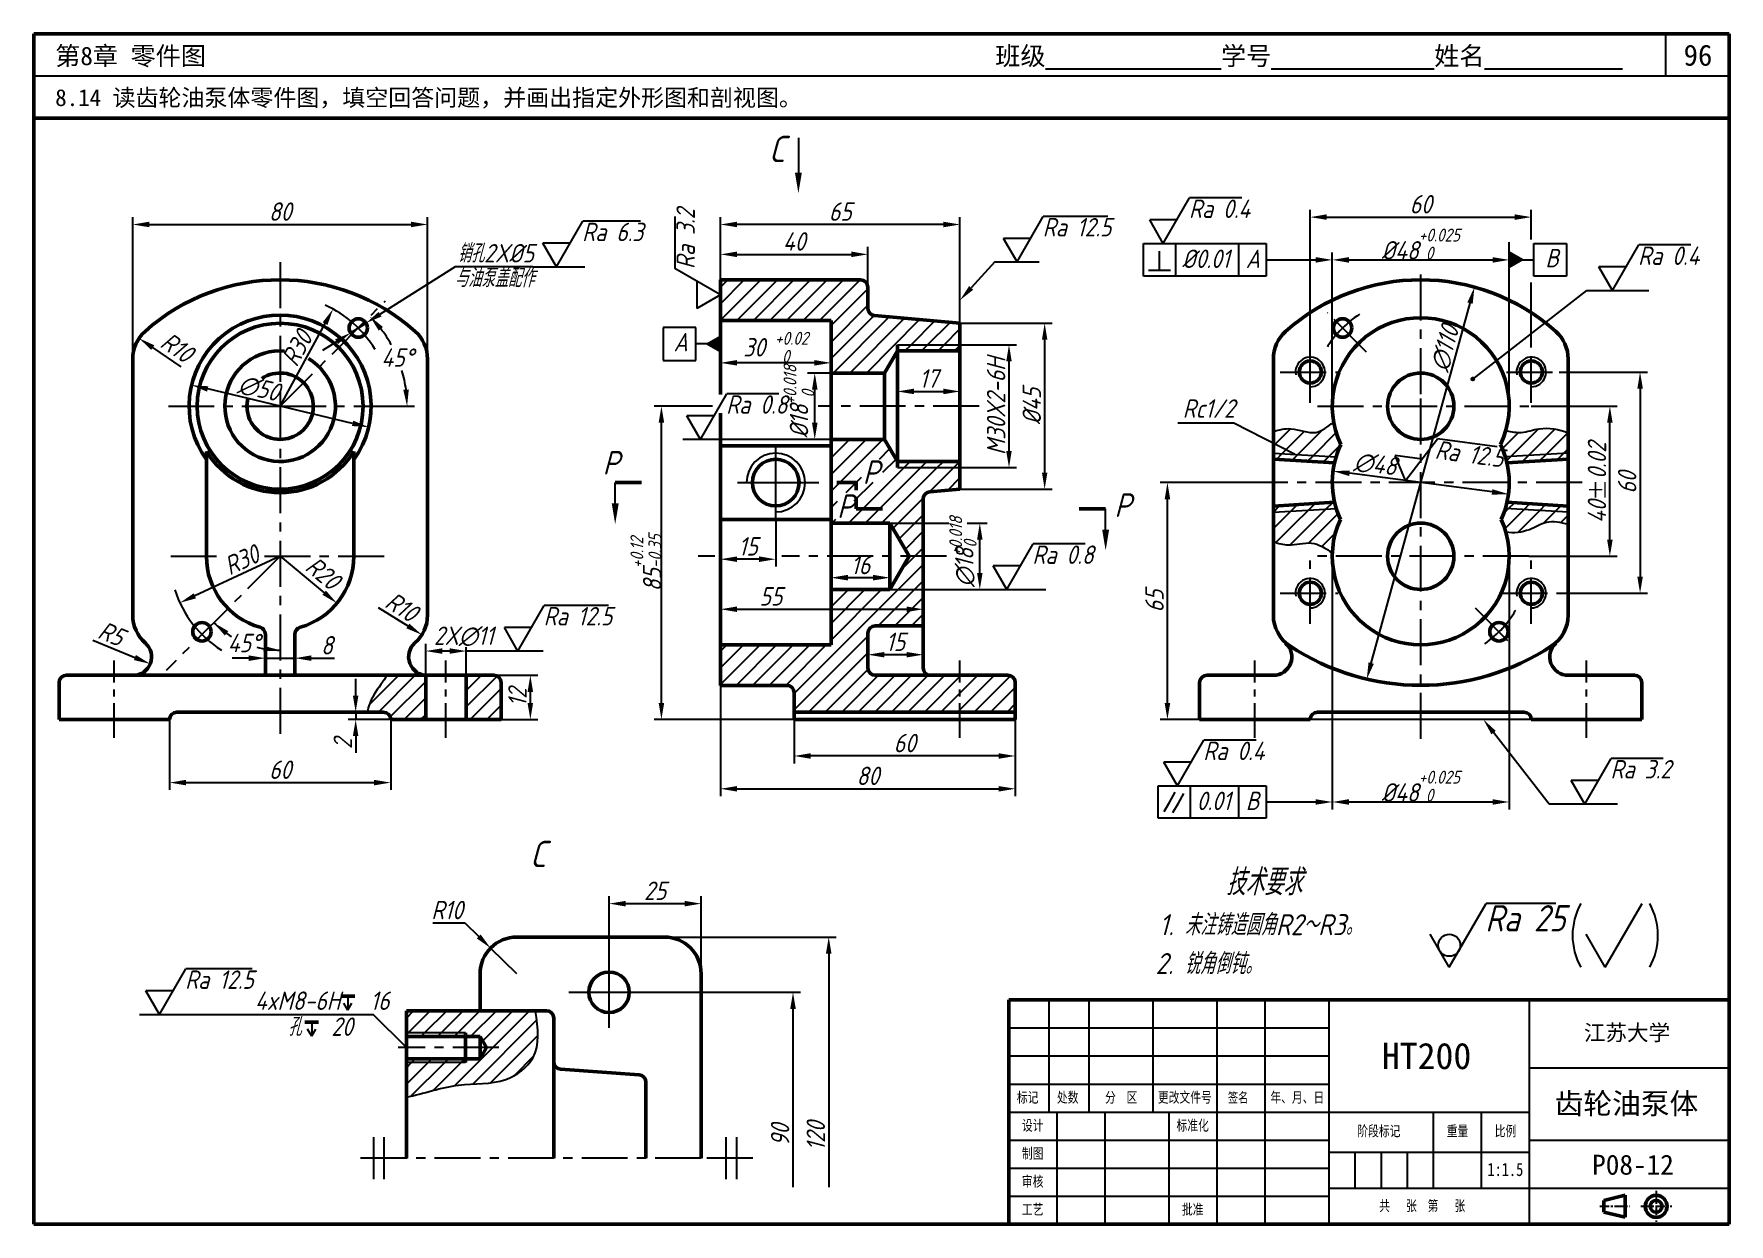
# Model space of a CAD drawing. Header units: millimetres. Extents: x 0 to 322, y 0 to 226.
import ezdxf

# ---------------------------------------------------------------- set-up
doc = ezdxf.new("R2010")
doc.units = ezdxf.units.MM
doc.header["$LTSCALE"] = 0.275
doc.header["$PDMODE"] = 33
doc.header["$PDSIZE"] = 1.5
doc.linetypes.add('CENTER', pattern=[50.8, 31.75, -6.35, 6.35, -6.35])
for name, color, linetype in [('Center', 7, 'CENTER'), ('尺寸层', 7, 'Continuous'), ('点画线层', 7, 'CENTER'), ('细实线层', 7, 'Continuous')]:
    doc.layers.add(name, color=color, linetype=linetype)
doc.layers.add('粗实线层', color=7, linetype='Continuous', lineweight=50)
doc.styles.get("Standard").update_dxf_attribs({"font": 'gbeitc.shx', "height": 3.5, "bigfont": 'gbcbig.shx'})
doc.styles.add('宋体', font='SimSun.ttf', dxfattribs={"height": 3})
doc.dimstyles.new('ISO-25', dxfattribs={"dimtxt": 3.5, "dimasz": 3.2, "dimexe": 2, "dimexo": 0, "dimgap": 0.65, "dimtad": 1, "dimtoh": 1, "dimdec": 0, "dimdsep": 46, "dimtxsty": 'Standard', "dimcen": 0, "dimclrd": 256, "dimclre": 256, "dimclrt": 256, "dimadec": 0, "dimazin": 0, "dimtfac": 1, "dimtdec": 0, "dimtmove": 0, "dimatfit": 3, "dimfxl": 0, "dimlwd": -1, "dimlwe": -1, "dimarcsym": 0})

# ---------------------------------------------------------------- blocks, each defined once
blk = doc.blocks.new('*D0')
at = {"layer": 'Defpoints', "color": 0, "transparency": 16777216}
for p in [(151.41, 126.8), (162.61, 126.8), (162.61, 122.75)]:
    blk.add_point(p, dxfattribs=at)
at = {"layer": '尺寸层', "transparency": 16777216}
for p, q in [((151.41, 126.8), (151.41, 120.75)), ((162.61, 126.8), (162.61, 120.75)), ((154.61, 122.75), (159.41, 122.75))]:
    blk.add_line(p, q, dxfattribs=at)
for points in [[(154.61, 123.28), (154.61, 122.22), (151.41, 122.75)], [(159.41, 123.28), (159.41, 122.22), (162.61, 122.75)]]:
    blk.add_solid(points, dxfattribs=at)
at = {"layer": '尺寸层', "transparency": 16777216, "insert": (157.01, 125.15), "char_height": 3.5, "attachment_point": 5}
blk.add_mtext('16', dxfattribs=at)

msp = doc.modelspace()

# ---------------------------------------------------------------- hatches: boundary and pattern name
at = {"layer": '尺寸层'}
for points in [[(280.23, 181.64), (280.23, 184.54), (282.75, 183.09)], [(130.41, 165.68), (130.41, 168.58), (127.9, 167.13)]]:
    msp.add_hatch(color=256, dxfattribs=at).paths.add_polyline_path(points)
h = msp.add_hatch(color=256, dxfattribs=at)
edge = h.paths.add_edge_path()
edge.add_arc((273.33, 160.46), 0.28, 0, 360)

# ---------------------------------------------------------------- linework, layer by layer
at = {"lineweight": 50}
for p, q in [((322, 226), (0, 226)), ((0, 226), (0, 0)), ((322, 0), (322, 226)), ((322, 210), (0, 210)), ((322, 42.56), (185.2, 42.56)), ((185.2, 42.56), (185.2, 0)), ((0, 0), (322, 0))]:
    msp.add_line(p, q, dxfattribs=at)
for p, q in [((310, 218), (310, 226)), ((322, 218), (0, 218)), ((164.01, 166.97), (175.99, 166.97)), ((164.01, 143.66), (175.99, 143.66)), ((63.72, 98.65), (69.29, 104.21)), ((65.43, 97.21), (72.43, 104.21)), ((67.68, 96.32), (74.42, 103.06)), ((82.12, 101.33), (85, 104.21)), ((82.12, 98.19), (88, 104.07)), ((70.32, 95.81), (74.42, 99.92)), ((82.89, 95.81), (88.77, 101.7)), ((73.46, 95.81), (74.42, 96.78)), ((86.03, 95.81), (88.77, 98.55)), ((192.8, 42.56), (192.8, 21.28)), ((200.4, 42.56), (200.4, 21.28)), ((212.56, 42.56), (212.56, 21.28)), ((224.72, 42.56), (224.72, 0)), ((233.84, 42.56), (233.84, 0)), ((246, 42.56), (246, 0)), ((284, 42.56), (284, 0)), ((70.75, 39.13), (72.12, 40.51)), ((71.07, 36.31), (75.27, 40.51)), ((74.21, 36.31), (78.41, 40.51)), ((77.35, 36.31), (81.55, 40.51)), ((79.9, 26.28), (94.12, 40.51)), ((80.5, 36.31), (84.7, 40.51)), ((82.94, 35.61), (87.84, 40.51)), ((83.35, 26.59), (95.52, 38.76)), ((85.24, 34.76), (90.98, 40.51)), ((70.75, 35.99), (71.07, 36.31)), ((73.51, 35.61), (74.21, 36.31)), ((76.65, 35.61), (77.35, 36.31)), ((79.8, 35.61), (80.5, 36.31)), ((86.72, 26.82), (95.74, 35.84)), ((185.2, 37.24), (246, 37.24)), ((70.75, 29.7), (71.75, 30.71)), ((70.75, 26.56), (74.9, 30.71)), ((71.62, 24.29), (78.04, 30.71)), ((71.75, 30.71), (72.45, 31.41)), ((74.9, 30.71), (75.6, 31.41)), ((75.85, 25.38), (81.18, 30.71)), ((78.04, 30.71), (78.74, 31.41)), ((81.18, 30.71), (81.88, 31.41)), ((91.29, 28.24), (94.98, 31.93)), ((185.2, 31.92), (246, 31.92)), ((284, 29.64), (322, 29.64)), ((185.2, 26.6), (246, 26.6)), ((185.2, 21.28), (284, 21.28)), ((194.32, 21.28), (194.32, 0)), ((203.44, 21.28), (203.44, 0)), ((215.6, 21.28), (215.6, 0)), ((265.76, 21.28), (265.76, 6.84)), ((274.88, 21.28), (274.88, 6.84)), ((185.2, 15.96), (246, 15.96)), ((246, 13.68), (284, 13.68)), ((250.94, 13.68), (250.94, 6.84)), ((255.88, 13.68), (255.88, 6.84)), ((260.82, 13.68), (260.82, 6.84)), ((284, 15.96), (322, 15.96)), ((185.2, 10.64), (246, 10.64)), ((246, 6.84), (322, 6.84)), ((284, 6.84), (292.17, 6.84)), ((284, 6.84), (292.17, 6.84)), ((185.2, 5.32), (246, 5.32))]:
    msp.add_line(p, q)
at = {"extrusion": (0, 1, -2.22045e-16)}
for p, q in [((235.43, 146.42), (247.36, 145.68)), ((291.43, 146.42), (279.5, 145.68))]:
    msp.add_line(p, q, dxfattribs=at)
at = {"extrusion": (-8.88178e-16, -1, 2.22045e-16)}
msp.add_line((235.43, 135.17), (247.36, 135.91), dxfattribs=at)
at = {"extrusion": (8.88178e-16, -1, 2.22045e-16)}
msp.add_line((291.43, 135.17), (279.5, 135.91), dxfattribs=at)
msp.add_arc((140.91, 140.8), 5.57, 270, 180)
for points, knots in [([(235.43, 150.52), (236.53, 150.85), (239.18, 151.48), (243.38, 149.44), (245.75, 151.43), (246.83, 152.23), (246.83, 152.23), (246.84, 152.24), (246.84, 152.24), (246.87, 152.26), (246.89, 152.27), (246.91, 152.29)], [4.581496, 4.581496, 4.581496, 4.581496, 9.412482, 16.268216, 21.776538, 21.776538, 21.776538, 21.802698, 21.802698, 21.802698, 21.908848, 21.908848, 21.908848, 21.908848]), ([(279.58, 150.7), (279.62, 150.69), (279.65, 150.68), (279.69, 150.67), (279.7, 150.67), (279.71, 150.67), (279.72, 150.66), (280.66, 150.43), (282.74, 150.08), (286.52, 151.51), (289.71, 150.97), (291.43, 150.21)], [3.614726, 3.614726, 3.614726, 3.614726, 3.768614, 3.768614, 3.768614, 3.805036, 3.805036, 3.805036, 7.89148, 12.835169, 20.649055, 20.649055, 20.649055, 20.649055]), ([(291.43, 132.84), (290.02, 133.23), (287.42, 133.77), (283.88, 131.44), (281.09, 131.16), (279.6, 131.36)], [3.308827, 3.308827, 3.308827, 3.308827, 9.324783, 14.321351, 20.657478, 20.657478, 20.657478, 20.657478]), ([(235.43, 129.59), (236.35, 129.26), (238.73, 128.6), (242.8, 130), (245.38, 128.32), (246.64, 127.41)], [2.176243, 2.176243, 2.176243, 2.176243, 6.292543, 12.613266, 19.00635, 19.00635, 19.00635, 19.00635]), ([(67.04, 104.21), (66.49, 103.09), (64.52, 100.88), (63.52, 98.29), (63.34, 97.21)], [4.038176, 4.038176, 4.038176, 4.038176, 9.33192, 13.433981, 13.433981, 13.433981, 13.433981]), ([(70.75, 24.1), (74.01, 24.75), (80.47, 27.13), (88.94, 26.2), (96.51, 31.75), (95.76, 37.21), (95.28, 40.39), (95.28, 40.39), (95.28, 40.39), (95.28, 40.39), (95.28, 40.43), (95.27, 40.47), (95.27, 40.51)], [11.38275, 11.38275, 11.38275, 11.38275, 25.318691, 38.19242, 47.565514, 60.46248, 60.46248, 60.46248, 60.463904, 60.463904, 60.463904, 60.626961, 60.626961, 60.626961, 60.626961])]:
    msp.add_open_spline(points, degree=3, knots=knots)
at = {"layer": 'Center'}
for p, q in [((46.77, 182.66), (46.77, 155.31)), ((263.43, 157.62), (263.43, 181.9)), ((46.77, 155.31), (66.76, 175.3)), ((253.15, 165.57), (245.7, 173.06)), ((242.43, 155.95), (242.43, 168.01)), ((284.43, 155.95), (284.43, 168.01)), ((236.75, 161.8), (247.74, 161.8)), ((279.71, 161.8), (289.74, 161.8)), ((25.54, 155.31), (46.77, 155.31)), ((46.77, 157.69), (46.77, 91.43)), ((46.77, 155.31), (68.27, 155.31)), ((128.93, 155.31), (127.36, 155.31)), ((179.56, 155.31), (148.99, 155.31)), ((243.82, 155.31), (284.43, 155.31)), ((263.43, 92.15), (263.43, 157.62)), ((294.07, 140.8), (231.8, 140.8)), ((46.77, 126.8), (25.1, 105.12)), ((25.98, 126.8), (35.72, 126.8)), ((43.8, 126.8), (66.76, 126.8)), ((129.34, 126.8), (126.15, 126.8)), ((173.37, 126.8), (142.09, 126.8)), ((242.43, 113.95), (242.43, 126.01)), ((283.98, 126.8), (243.82, 126.8)), ((284.43, 113.95), (284.43, 126.01)), ((236.75, 119.8), (247.74, 119.8)), ((278.75, 119.8), (289.74, 119.8)), ((273.76, 116.99), (280.97, 109.78)), ((88.29, 33.51), (69.2, 33.51)), ((70.75, 12.51), (61.62, 12.51)), ((126.75, 12.51), (70.75, 12.51)), ((136.53, 12.51), (126.75, 12.51))]:
    msp.add_line(p, q, dxfattribs=at)
at = {"layer": 'Center', "ltscale": 0.75}
for p, q in [((15.27, 92.35), (15.27, 107.02)), ((78.27, 92.35), (78.27, 107.02)), ((175.91, 92.35), (175.91, 107.02)), ((231.93, 92.35), (231.93, 107.02)), ((294.93, 92.35), (294.93, 107.02))]:
    msp.add_line(p, q, dxfattribs=at)
at = {"layer": 'Center'}
for centre, radius, start, end in [((263.43, 155.22), 21.07, 123.5498, 150.0922), ((263.43, 127.31), 21, 305.393, 330.3786)]:
    msp.add_arc(centre, radius, start, end, dxfattribs=at)
at = {"layer": '尺寸层'}
for p, q in [((145.21, 206.24), (145.21, 198.87)), ((18.77, 164.27), (18.77, 191.21)), ((74.77, 164.27), (74.77, 191.21)), ((130.41, 179.3), (130.41, 191.21)), ((175.91, 171.06), (175.91, 191.21)), ((242.43, 161.8), (242.43, 192.61)), ((245.58, 191.21), (281.28, 191.21)), ((284.43, 186.97), (284.43, 192.61)), ((21.92, 189.81), (71.62, 189.81)), ((172.76, 189.81), (133.56, 189.81)), ((130.41, 179.3), (130.41, 185.54)), ((133.56, 184.14), (155.26, 184.14)), ((158.41, 177.9), (158.41, 185.54)), ((210.77, 179.99), (210.77, 186.19)), ((210.77, 186.19), (234.04, 186.19)), ((213.81, 181.16), (213.81, 184.74)), ((216.89, 179.99), (216.89, 186.19)), ((228.84, 186.19), (228.84, 179.99)), ((234.04, 186.19), (234.04, 179.99)), ((246.63, 155.31), (246.63, 184.49)), ((280.23, 184.49), (280.23, 186.44)), ((282.75, 183.09), (280.23, 184.54)), ((280.23, 184.54), (280.23, 181.64)), ((280.23, 155.31), (280.23, 184.49)), ((284.94, 179.97), (284.94, 186.21)), ((284.94, 186.21), (291.11, 186.21)), ((291.11, 186.21), (291.11, 179.97)), ((80.02, 181.79), (65.76, 172.78)), ((94.74, 181.79), (80.02, 181.79)), ((94.74, 181.79), (104.67, 181.79)), ((182.5, 182.69), (178.03, 177.77)), ((182.5, 182.69), (190.98, 182.69)), ((211.72, 181.16), (213.81, 181.16)), ((213.81, 181.16), (215.91, 181.16)), ((234.04, 183.09), (243.48, 183.09)), ((249.78, 183.09), (277.08, 183.09)), ((282.75, 183.09), (280.23, 181.64)), ((282.75, 183.09), (284.94, 183.09)), ((234.04, 179.99), (210.77, 179.99)), ((273.33, 160.46), (295, 177.27)), ((284.43, 168.01), (284.43, 178.78)), ((291.11, 179.97), (284.94, 179.97)), ((295, 177.27), (306.75, 177.27)), ((259.96, 128.14), (272.8, 174.88)), ((46.77, 155.31), (55.31, 170.99)), ((60.14, 169.23), (63.1, 171.1)), ((130.41, 171.6), (130.41, 162.14)), ((151.41, 171.6), (151.41, 162.14)), ((175.91, 171.06), (193.39, 171.06)), ((57.48, 167.55), (54.81, 165.87)), ((119.53, 170.25), (119.53, 164.01)), ((125.71, 170.25), (119.53, 170.25)), ((125.71, 164.01), (125.71, 170.25)), ((127.9, 167.13), (130.41, 168.58)), ((130.41, 168.58), (130.41, 165.68)), ((191.99, 167.91), (191.99, 142.71)), ((28, 162.76), (22.58, 166.43)), ((127.9, 167.13), (125.71, 167.13)), ((127.9, 167.13), (130.41, 165.68)), ((175.99, 166.97), (186.62, 166.97)), ((119.53, 164.01), (125.71, 164.01)), ((148.26, 163.54), (133.56, 163.54)), ((151.41, 161.61), (146.92, 161.61)), ((185.22, 146.81), (185.22, 163.82)), ((289.74, 161.8), (306.49, 161.8)), ((60.53, 152.05), (33.01, 158.58)), ((148.32, 152.16), (148.32, 158.46)), ((164.01, 144.81), (164.01, 159.51)), ((167.16, 158.11), (172.76, 158.11)), ((175.91, 144.81), (175.91, 159.51)), ((305.09, 158.65), (305.09, 122.95)), ((68.27, 155.31), (72.29, 155.31)), ((127.36, 155.31), (117.8, 155.31)), ((284.43, 155.31), (300.75, 155.31)), ((119.2, 98.96), (119.2, 152.16)), ((227.95, 152.09), (217.26, 152.09)), ((239.47, 146.17), (227.95, 152.09)), ((299.35, 129.95), (299.35, 152.16)), ((146.92, 149.01), (123.26, 149.01)), ((151.41, 149.01), (146.92, 149.01)), ((175.99, 143.66), (186.62, 143.66)), ((276.97, 139.02), (249.9, 142.57)), ((110.42, 136.06), (110.42, 140.8)), ((175.91, 139.56), (193.39, 139.56)), ((231.8, 140.8), (213.91, 140.8)), ((203.57, 131.06), (203.57, 135.8)), ((215.31, 98.96), (215.31, 137.65)), ((130.41, 133.8), (130.41, 124.85)), ((140.91, 133.8), (140.91, 124.85)), ((162.61, 133.1), (173.82, 133.1)), ((177.28, 133.1), (181.07, 133.1)), ((179.67, 123.65), (179.67, 129.95)), ((46.77, 126.8), (30.57, 119.29)), ((46.77, 126.8), (55.14, 119.89)), ((137.76, 126.25), (133.56, 126.25)), ((246.63, 126.8), (246.63, 78.75)), ((254.01, 106.52), (259.96, 128.14)), ((280.23, 126.8), (280.23, 78.75)), ((283.98, 126.8), (300.75, 126.8)), ((162.61, 120.5), (181.07, 120.5)), ((180.96, 120.5), (192.23, 120.5)), ((289.74, 119.8), (306.49, 119.8)), ((65.4, 117.11), (71.03, 113.57)), ((130.41, 113.3), (130.41, 118.15)), ((133.56, 116.75), (165.76, 116.75)), ((168.91, 112.68), (168.91, 118.15)), ((11.21, 110.91), (19.18, 107.58)), ((74.42, 104.21), (74.42, 110.21)), ((82.12, 104.21), (82.12, 109.58)), ((158.41, 105.61), (158.41, 109.52)), ((168.91, 105.61), (168.91, 109.52)), ((40.82, 107.46), (37.67, 107.46)), ((43.97, 104.21), (43.97, 108.86)), ((43.97, 107.46), (49.57, 107.46)), ((49.57, 104.21), (49.57, 108.86)), ((52.72, 107.46), (57.09, 107.46)), ((78.97, 108.81), (77.57, 108.81)), ((96.73, 108.81), (82.12, 108.81)), ((165.76, 108.12), (161.56, 108.12)), ((61.12, 100.36), (61.12, 103.51)), ((87.37, 104.21), (95.7, 104.21)), ((94.3, 98.96), (94.3, 101.06)), ((130.41, 102.3), (130.41, 81.26)), ((61.12, 97.21), (61.12, 95.81)), ((283.03, 97.21), (276.38, 97.21)), ((25.77, 95.81), (25.77, 82.43)), ((67.77, 95.81), (59.72, 95.81)), ((67.77, 95.81), (67.77, 82.43)), ((88.77, 95.81), (95.7, 95.81)), ((144.41, 95.81), (117.8, 95.81)), ((144.41, 95.81), (144.41, 87.49)), ((186.41, 95.81), (186.41, 87.49)), ((186.41, 95.81), (186.41, 81.26)), ((221.43, 95.81), (213.91, 95.81)), ((284.43, 95.81), (242.43, 95.81)), ((61.12, 92.66), (61.12, 89.51)), ((287.83, 79.75), (277.27, 93.33)), ((183.26, 88.89), (147.56, 88.89)), ((28.92, 83.83), (64.62, 83.83)), ((133.56, 82.66), (183.26, 82.66)), ((213.55, 77.05), (213.55, 83.25)), ((213.55, 83.25), (234.04, 83.25)), ((215.76, 80.18), (216.8, 82)), ((217.39, 79.94), (218.44, 81.75)), ((219.67, 77.05), (219.67, 83.25)), ((228.84, 83.25), (228.84, 77.05)), ((228.84, 83.25), (228.84, 77.05)), ((234.04, 83.25), (234.04, 77.05)), ((214.71, 78.37), (215.76, 80.18)), ((216.35, 78.13), (217.39, 79.94)), ((234.04, 80.15), (243.48, 80.15)), ((249.78, 80.15), (277.08, 80.15)), ((300.82, 79.75), (287.83, 79.75)), ((234.04, 77.05), (213.55, 77.05)), ((109.25, 51.53), (109.25, 62.25)), ((126.75, 47.51), (126.75, 62.25)), ((112.4, 60.85), (123.6, 60.85)), ((75.78, 57.18), (81.88, 57.18)), ((81.88, 57.18), (84.5, 54.61)), ((91.75, 47.51), (86.75, 52.41)), ((119.75, 54.51), (152.37, 54.51)), ((150.97, 51.36), (150.97, 7.03)), ((59.63, 40.59), (58.85, 41.94)), ((59.63, 43.28), (59.63, 40.59)), ((59.63, 40.59), (60.41, 41.94)), ((116.68, 44.01), (145.59, 44.01)), ((20.04, 39.81), (64.45, 39.81)), ((70.75, 33.51), (64.45, 39.81)), ((144.19, 7.03), (144.19, 40.86)), ((52.77, 35.67), (51.99, 37.02)), ((52.77, 38.37), (52.77, 35.67)), ((52.77, 35.67), (53.55, 37.02))]:
    msp.add_line(p, q, dxfattribs=at)
for centre, radius in [((273.33, 160.46), 0.28), ((268.84, 52.94), 2.09)]:
    msp.add_circle(centre, radius, dxfattribs=at)
for centre, radius, start, end in [((46.77, 155.31), 21, 30.7855, 65.9595), ((46.77, 155.31), 24.12, 28.9644, 37.5115), ((46.77, 155.31), 24.12, 7.4885, 16.3259), ((46.77, 126.8), 17.82, 225, 238.7882), ((46.77, 126.8), 17.82, 255.5294, 270), ((304.77, 54.82), 12.51, 151.0254, 208.9746), ((295.97, 54.82), 12.51, 331.0254, 28.9746)]:
    msp.add_arc(centre, radius, start, end, dxfattribs=at)
for points in [[(144.56, 199.65), (145.87, 199.65), (145.21, 195.72)], [(21.92, 190.34), (21.92, 189.29), (18.77, 189.81)], [(71.62, 190.34), (71.62, 189.29), (74.77, 189.81)], [(133.56, 190.34), (133.56, 189.29), (130.41, 189.81)], [(172.76, 190.34), (172.76, 189.29), (175.91, 189.81)], [(245.58, 191.74), (245.58, 190.69), (242.43, 191.21)], [(281.28, 191.74), (281.28, 190.69), (284.43, 191.21)], [(133.56, 184.67), (133.56, 183.62), (130.41, 184.14)], [(155.26, 184.67), (155.26, 183.62), (158.41, 184.14)], [(243.48, 183.61), (243.48, 182.56), (246.63, 183.09)], [(249.78, 183.61), (249.78, 182.56), (246.63, 183.09)], [(277.08, 183.61), (277.08, 182.56), (280.23, 183.09)], [(178.42, 177.42), (177.64, 178.12), (175.91, 175.44)], [(272.29, 175.02), (273.3, 174.74), (273.63, 177.92)], [(54.85, 171.24), (55.77, 170.74), (56.82, 173.75)], [(65.48, 173.22), (66.04, 172.34), (63.1, 171.1)], [(65.51, 169.65), (66.3, 170.35), (63.82, 172.37)], [(191.47, 167.91), (192.52, 167.91), (191.99, 171.06)], [(22.88, 166.87), (22.29, 166), (19.98, 168.2)], [(57.2, 167.99), (57.76, 167.1), (60.14, 169.23)], [(184.69, 163.82), (185.74, 163.82), (185.22, 166.97)], [(133.56, 164.07), (133.56, 163.02), (130.41, 163.54)], [(147.8, 158.46), (148.85, 158.46), (148.32, 161.61)], [(148.26, 164.07), (148.26, 163.02), (151.41, 163.54)], [(304.57, 158.65), (305.62, 158.65), (305.09, 161.8)], [(33.13, 159.09), (32.89, 158.07), (29.94, 159.3)], [(71.21, 158.49), (70.16, 158.42), (70.89, 155.31)], [(167.16, 158.64), (167.16, 157.59), (164.01, 158.11)], [(172.76, 158.64), (172.76, 157.59), (175.91, 158.11)], [(118.67, 152.16), (119.72, 152.16), (119.2, 155.31)], [(298.83, 152.16), (299.88, 152.16), (299.35, 155.31)], [(60.41, 151.54), (60.66, 152.56), (63.6, 151.33)], [(147.8, 152.16), (148.85, 152.16), (148.32, 149.01)], [(184.69, 146.81), (185.74, 146.81), (185.22, 143.66)], [(191.47, 142.71), (192.52, 142.71), (191.99, 139.56)], [(249.97, 143.09), (249.83, 142.05), (246.77, 142.98)], [(214.79, 137.65), (215.84, 137.65), (215.31, 140.8)], [(276.9, 138.5), (277.03, 139.54), (280.09, 138.61)], [(109.76, 136.85), (111.08, 136.85), (110.42, 132.91)], [(179.15, 129.95), (180.2, 129.95), (179.67, 133.1)], [(202.92, 131.85), (204.23, 131.85), (203.57, 127.91)], [(298.83, 129.95), (299.88, 129.95), (299.35, 126.8)], [(133.56, 126.78), (133.56, 125.73), (130.41, 126.25)], [(137.76, 126.78), (137.76, 125.73), (140.91, 126.25)], [(179.15, 123.65), (180.2, 123.65), (179.67, 120.5)], [(304.57, 122.95), (305.62, 122.95), (305.09, 119.8)], [(30.35, 119.77), (30.79, 118.82), (27.72, 117.97)], [(55.47, 120.29), (54.81, 119.48), (57.57, 117.89)], [(133.56, 117.28), (133.56, 116.23), (130.41, 116.75)], [(165.76, 117.28), (165.76, 116.23), (168.91, 116.75)], [(36.93, 112.58), (36.25, 111.77), (34.17, 114.2)], [(71.31, 114.02), (70.75, 113.13), (73.7, 111.9)], [(43.59, 108.74), (43.68, 109.78), (46.77, 108.98)], [(19.38, 108.06), (18.98, 107.1), (22.09, 106.37)], [(40.82, 107.99), (40.82, 106.94), (43.97, 107.46)], [(52.72, 107.99), (52.72, 106.94), (49.57, 107.46)], [(77.57, 109.34), (77.57, 108.29), (74.42, 108.81)], [(78.97, 109.34), (78.97, 108.29), (82.12, 108.81)], [(161.56, 108.64), (161.56, 107.59), (158.41, 108.12)], [(165.76, 108.64), (165.76, 107.59), (168.91, 108.12)], [(254.52, 106.38), (253.51, 106.66), (253.18, 103.49)], [(93.77, 101.06), (94.82, 101.06), (94.3, 104.21)], [(60.59, 100.36), (61.64, 100.36), (61.12, 97.21)], [(93.77, 98.96), (94.82, 98.96), (94.3, 95.81)], [(118.67, 98.96), (119.72, 98.96), (119.2, 95.81)], [(214.79, 98.96), (215.84, 98.96), (215.31, 95.81)], [(60.59, 92.66), (61.64, 92.66), (61.12, 95.81)], [(276.85, 93.01), (277.68, 93.65), (275.33, 95.81)], [(147.56, 89.41), (147.56, 88.36), (144.41, 88.89)], [(183.26, 89.41), (183.26, 88.36), (186.41, 88.89)], [(28.92, 84.36), (28.92, 83.31), (25.77, 83.83)], [(64.62, 84.36), (64.62, 83.31), (67.77, 83.83)], [(133.56, 83.18), (133.56, 82.13), (130.41, 82.66)], [(183.26, 83.18), (183.26, 82.13), (186.41, 82.66)], [(243.48, 80.68), (243.48, 79.63), (246.63, 80.15)], [(249.78, 80.68), (249.78, 79.63), (246.63, 80.15)], [(277.08, 80.68), (277.08, 79.63), (280.23, 80.15)], [(112.4, 61.37), (112.4, 60.32), (109.25, 60.85)], [(123.6, 61.37), (123.6, 60.32), (126.75, 60.85)], [(84.86, 54.99), (84.13, 54.24), (86.75, 52.41)], [(150.45, 51.36), (151.5, 51.36), (150.97, 54.51)], [(143.67, 40.86), (144.72, 40.86), (144.19, 44.01)]]:
    msp.add_solid(points, dxfattribs=at)
at = {"layer": '点画线层', "ltscale": 0.2}
for p, q in [((297.46, 3.38), (303.09, 3.38)), ((305.23, 3.38), (311.1, 3.38)), ((308.14, 6.29), (308.14, 0.42))]:
    msp.add_line(p, q, dxfattribs=at)
at = {"layer": '粗实线层', "extrusion": (0, 1, -2.22045e-16)}
for p, q in [((130.41, 179.3), (130.41, 167.22)), ((157.01, 179.3), (130.41, 179.3)), ((158.41, 173.89), (158.41, 177.9)), ((130.41, 171.6), (151.41, 171.6)), ((151.41, 147.8), (151.41, 171.6)), ((175.91, 171.06), (159.69, 172.5)), ((175.91, 171.06), (175.91, 155.31)), ((18.77, 115.62), (18.77, 164.27)), ((74.77, 115.62), (74.77, 164.27)), ((130.41, 167.22), (130.41, 157.55)), ((164.01, 165.81), (161.59, 161.61)), ((164.01, 143.66), (164.01, 166.97)), ((164.01, 165.81), (175.91, 165.81)), ((235.43, 115.62), (235.43, 164.27)), ((291.43, 164.27), (291.43, 115.62)), ((161.59, 161.61), (151.41, 161.61)), ((175.91, 155.31), (175.91, 139.56)), ((130.41, 153.98), (130.41, 114.37)), ((161.59, 149.01), (151.41, 149.01)), ((164.01, 144.81), (161.59, 149.01)), ((32.77, 126.8), (32.77, 146.73)), ((60.77, 146.73), (60.77, 126.8)), ((130.41, 147.8), (151.41, 147.8)), ((151.41, 133.8), (151.41, 147.8)), ((235.43, 145.24), (247.05, 144.53)), ((291.43, 145.24), (279.81, 144.53)), ((164.01, 144.81), (175.91, 144.81)), ((168.91, 113.6), (168.91, 137.67)), ((130.41, 133.8), (151.41, 133.8)), ((151.41, 110), (151.41, 133.8)), ((162.61, 133.1), (151.41, 133.1)), ((162.61, 120.5), (162.61, 133.1)), ((162.61, 120.5), (151.41, 120.5)), ((130.41, 114.37), (130.41, 102.3)), ((168.91, 105.61), (168.91, 113.6)), ((43.97, 104.21), (43.97, 111.98)), ((49.57, 111.98), (49.57, 104.21)), ((158.41, 105.61), (158.41, 112.2)), ((6.17, 104.21), (87.37, 104.21)), ((185.01, 104.21), (159.81, 104.21)), ((222.83, 104.21), (235.43, 104.21)), ((291.43, 104.21), (304.03, 104.21)), ((4.77, 102.81), (4.77, 95.81)), ((88.77, 102.81), (88.77, 95.81)), ((143.01, 102.3), (130.41, 102.3)), ((144.41, 100.9), (144.41, 95.81)), ((186.41, 102.81), (186.41, 95.81)), ((221.43, 95.81), (221.43, 102.81)), ((305.43, 102.81), (305.43, 95.81)), ((27.17, 97.21), (66.37, 97.21)), ((186.41, 97.21), (144.41, 97.21)), ((283.03, 97.21), (243.83, 97.21)), ((4.77, 95.81), (25.77, 95.81)), ((67.77, 95.81), (88.77, 95.81)), ((186.41, 95.81), (144.41, 95.81)), ((242.43, 95.81), (221.43, 95.81)), ((305.43, 95.81), (284.43, 95.81)), ((119.75, 54.51), (91.75, 54.51)), ((84.75, 47.51), (84.75, 40.51)), ((126.75, 12.51), (126.75, 47.51)), ((70.75, 40.51), (70.75, 12.51)), ((98.75, 12.51), (98.75, 39.11)), ((84.75, 35.61), (70.75, 35.61)), ((81.95, 36.31), (81.95, 30.71)), ((84.75, 35.61), (84.75, 31.41)), ((85.96, 33.51), (84.75, 35.61)), ((84.75, 31.41), (70.75, 31.41)), ((114.95, 28.35), (100.05, 29.4)), ((116.25, 26.95), (116.25, 12.51))]:
    msp.add_line(p, q, dxfattribs=at)
at = {"layer": '粗实线层'}
for p, q in [((161.59, 161.61), (161.59, 149.01)), ((115.42, 140.8), (110.42, 140.8)), ((156.16, 140.8), (152.51, 140.8)), ((156.16, 140.8), (156.16, 139.34)), ((156.16, 138.07), (156.16, 135.8)), ((156.16, 135.8), (161.16, 135.8)), ((198.57, 135.8), (203.57, 135.8)), ((166.25, 126.8), (162.61, 133.1)), ((162.61, 120.5), (166.25, 126.8)), ((159.81, 113.6), (168.91, 113.6)), ((151.41, 110), (130.41, 110)), ((74.42, 104.21), (74.42, 95.81)), ((82.12, 104.21), (82.12, 95.81)), ((58.33, 43.28), (60.93, 43.28)), ((70.75, 40.51), (97.35, 40.51)), ((51.47, 38.37), (54.07, 38.37)), ((298.23, 4.5), (302.23, 5.46)), ((298.23, 2.26), (298.23, 4.5)), ((302.23, 1.3), (302.23, 5.46)), ((298.23, 2.26), (302.23, 1.3))]:
    msp.add_line(p, q, dxfattribs=at)
at = {"layer": '粗实线层', "extrusion": (-8.12049e-16, -1, 2.22045e-16)}
msp.add_line((175.91, 139.56), (170.19, 139.06), dxfattribs=at)
at = {"layer": '粗实线层', "extrusion": (-8.88178e-16, -1, 2.22045e-16)}
msp.add_line((235.43, 136.35), (247.05, 137.07), dxfattribs=at)
at = {"layer": '粗实线层', "extrusion": (8.88178e-16, -1, 2.22045e-16)}
msp.add_line((291.43, 136.35), (279.81, 137.07), dxfattribs=at)
at = {"layer": '粗实线层', "extrusion": (1.64093e-14, -1, 2.22045e-16)}
msp.add_line((85.96, 33.51), (84.75, 31.41), dxfattribs=at)
at = {"layer": '粗实线层'}
for centre, radius in [((46.77, 155.31), 15.75), ((61.62, 170.16), 1.75), ((248.58, 170.16), 1.75), ((242.43, 161.8), 2.1), ((263.43, 155.31), 6.3), ((284.43, 161.8), 2.1), ((140.91, 140.8), 4.44), ((263.43, 126.8), 6.3), ((242.43, 119.8), 2.1), ((284.43, 119.8), 2.1), ((31.92, 112.47), 1.75), ((278.28, 112.47), 1.75), ((109.25, 44.01), 3.85), ((308.14, 3.38), 2.08), ((308.14, 3.38), 1.12)]:
    msp.add_circle(centre, radius, dxfattribs=at)
for centre, radius, start, end in [((46.77, 140.8), 38.5, 48.1897, 131.8103), ((157.01, 177.9), 1.4, 0, 90), ((263.43, 140.8), 38.5, 48.1897, 131.8103), ((159.81, 173.89), 1.4, 180, 264.9597), ((46.77, 155.31), 17.29, 324.0473, 215.9527), ((263.43, 155.31), 16.8, 334.3971, 205.6029), ((25.77, 164.27), 7, 131.8103, 180), ((67.77, 164.27), 7, 0, 48.1897), ((242.43, 164.27), 7, 131.8103, 180), ((284.43, 164.27), 7, 0, 48.1897), ((46.77, 155.31), 10.5, 85.3918, 59.2878), ((46.77, 155.31), 6.3, 164.7598, 123.3142), ((46.77, 155.31), 16.42, 211.5248, 328.4752), ((263.43, 140.8), 16.8, 154.3971, 204.6243), ((263.43, 140.8), 16.8, 335.3757, 25.6029), ((170.31, 137.67), 1.4, 95.0403, 180), ((263.43, 126.8), 16.8, 155.3757, 24.6243), ((46.77, 126.8), 14, 180, 254.1734), ((46.77, 126.8), 14, 285.8266, 0), ((25.77, 115.62), 7, 180, 228.8173), ((42.57, 111.98), 1.4, 0, 74.1734), ((50.97, 111.98), 1.4, 105.8266, 180), ((67.77, 115.62), 7, 311.1827, 0), ((159.81, 112.2), 1.4, 90, 180), ((242.43, 115.62), 7, 180, 236.5334), ((284.43, 115.62), 7, 303.4666, 0), ((18.86, 107.71), 3.5, 270, 48.8173), ((74.68, 107.71), 3.5, 131.1827, 270), ((235.43, 107.71), 3.5, 270, 48.1897), ((263.43, 147.39), 45.08, 236.5334, 303.4666), ((291.43, 107.71), 3.5, 131.8103, 270), ((6.17, 102.81), 1.4, 90, 180), ((87.37, 102.81), 1.4, 0, 90), ((159.81, 105.61), 1.4, 180, 270), ((170.31, 105.61), 1.4, 180, 270), ((185.01, 102.81), 1.4, 0, 90), ((222.83, 102.81), 1.4, 90, 180), ((304.03, 102.81), 1.4, 0, 90), ((143.01, 100.9), 1.4, 0, 90), ((27.17, 95.81), 1.4, 90, 180), ((66.37, 95.81), 1.4, 0, 90), ((243.83, 95.81), 1.4, 90, 180), ((283.03, 95.81), 1.4, 0, 90), ((91.75, 47.51), 7, 90, 180), ((119.75, 47.51), 7, 0, 90), ((97.35, 39.11), 1.4, 0, 90), ((100.15, 30.79), 1.4, 180, 265.9832), ((114.85, 26.95), 1.4, 0, 85.9832)]:
    msp.add_arc(centre, radius, start, end, dxfattribs=at)
at = {"layer": '细实线层'}
for p, q in [((214.53, 186.19), (219.53, 194.85)), ((229.43, 194.85), (219.53, 194.85)), ((99.26, 181.79), (104.26, 190.44)), ((115.25, 190.44), (104.26, 190.44)), ((121.75, 191.36), (121.75, 181.46)), ((186.74, 182.69), (191.74, 191.35)), ((203.99, 191.35), (191.74, 191.35)), ((217.11, 190.67), (211.94, 190.67)), ((214.53, 186.19), (211.94, 190.67)), ((189.33, 187.17), (184.16, 187.17)), ((186.74, 182.69), (184.16, 187.17)), ((101.85, 186.27), (96.67, 186.27)), ((99.26, 181.79), (96.67, 186.27)), ((299.84, 177.27), (304.84, 185.93)), ((314.74, 185.93), (304.84, 185.93)), ((130.41, 176.46), (121.75, 181.46)), ((302.43, 181.75), (297.25, 181.75)), ((299.84, 177.27), (297.25, 181.75)), ((125.93, 179.05), (125.93, 173.88)), ((130.41, 177.91), (131.8, 179.3)), ((130.41, 174.77), (134.94, 179.3)), ((130.41, 171.63), (138.08, 179.3)), ((133.53, 171.6), (141.23, 179.3)), ((136.67, 171.6), (144.37, 179.3)), ((139.81, 171.6), (147.51, 179.3)), ((142.95, 171.6), (150.65, 179.3)), ((146.1, 171.6), (153.8, 179.3)), ((149.24, 171.6), (156.94, 179.3)), ((151.41, 170.62), (158.41, 177.62)), ((130.41, 176.46), (125.93, 173.88)), ((151.41, 167.48), (158.41, 174.48)), ((151.41, 164.34), (159.58, 172.51)), ((151.83, 161.61), (162.47, 172.25)), ((154.98, 161.61), (165.36, 172)), ((158.12, 161.61), (168.24, 171.74)), ((166.62, 166.97), (171.13, 171.49)), ((169.76, 166.97), (174.02, 171.23)), ((172.91, 166.97), (175.91, 169.98)), ((165.46, 165.81), (166.62, 166.97)), ((168.6, 165.81), (169.76, 166.97)), ((171.75, 165.81), (172.91, 166.97)), ((174.89, 165.81), (175.91, 166.84)), ((161.26, 161.61), (162.03, 162.39)), ((126.62, 149.01), (131.62, 157.67)), ((141.52, 157.67), (131.62, 157.67)), ((129.2, 153.49), (124.03, 153.49)), ((126.62, 149.01), (124.03, 153.49)), ((151.41, 148.62), (151.8, 149.01)), ((151.41, 145.48), (154.95, 149.01)), ((151.41, 142.34), (158.09, 149.01)), ((151.41, 139.19), (161.23, 149.01)), ((235.43, 147.78), (238.68, 151.03)), ((237.11, 146.31), (241.31, 150.52)), ((240.07, 146.13), (244.72, 150.78)), ((243.03, 145.95), (247.39, 150.31)), ((260.52, 141.18), (266.6, 149.11)), ((277.96, 147.62), (266.6, 149.11)), ((278.93, 147.28), (281.99, 150.33)), ((280.55, 145.75), (285.8, 151)), ((283.9, 145.95), (288.92, 150.97)), ((287.25, 146.16), (291.34, 150.25)), ((140.91, 133.8), (140.91, 147.8)), ((160.59, 145.23), (162.61, 147.25)), ((161.27, 142.77), (163.76, 145.25)), ((236, 145.21), (237.11, 146.31)), ((238.96, 145.02), (240.07, 146.13)), ((241.92, 144.84), (243.03, 145.95)), ((244.88, 144.66), (245.99, 145.77)), ((245.99, 145.77), (248.28, 148.06)), ((263.67, 145.28), (258.54, 145.96)), ((260.52, 141.18), (258.54, 145.96)), ((279.72, 144.92), (280.55, 145.75)), ((282.64, 144.7), (283.9, 145.95)), ((285.99, 144.91), (287.25, 146.16)), ((289.34, 145.11), (290.59, 146.37)), ((290.59, 146.37), (291.43, 147.2)), ((154.28, 138.92), (157.22, 141.86)), ((154.74, 133.1), (165.31, 143.66)), ((157.89, 133.1), (168.45, 143.66)), ((161.03, 133.1), (171.59, 143.66)), ((165.31, 143.66), (166.46, 144.81)), ((168.45, 143.66), (169.61, 144.81)), ((170.13, 139.05), (174.74, 143.66)), ((171.59, 143.66), (172.75, 144.81)), ((173.58, 139.36), (175.91, 141.69)), ((174.74, 143.66), (175.89, 144.81)), ((133.63, 140.8), (149.09, 140.8)), ((155.83, 137.32), (159.41, 140.91)), ((151.41, 136.05), (152.65, 137.29)), ((164.17, 133.1), (168.92, 137.85)), ((235.43, 135.21), (236.65, 136.43)), ((236.97, 133.6), (238.75, 135.38)), ((238.75, 135.38), (240, 136.63)), ((239.47, 132.96), (242.1, 135.58)), ((241.97, 132.31), (245.44, 135.79)), ((242.1, 135.58), (243.35, 136.84)), ((245.44, 135.79), (246.7, 137.04)), ((279.18, 134.95), (280.1, 135.87)), ((279.4, 132.02), (283.06, 135.69)), ((280.1, 135.87), (281.21, 136.98)), ((281.84, 131.33), (286.02, 135.51)), ((283.06, 135.69), (284.17, 136.8)), ((286.02, 135.51), (287.13, 136.61)), ((286.7, 133.04), (288.98, 135.32)), ((288.98, 135.32), (290.09, 136.43)), ((151.6, 133.1), (152.34, 133.83)), ((163.18, 132.11), (164.17, 133.1)), ((164.33, 130.11), (167.32, 133.1)), ((167.32, 133.1), (168.91, 134.69)), ((235.43, 132.06), (236.97, 133.6)), ((235.93, 129.42), (239.47, 132.96)), ((238.64, 128.98), (241.97, 132.31)), ((244.47, 131.67), (247.7, 134.9)), ((289.99, 133.19), (291.43, 134.63)), ((165.48, 128.12), (168.91, 131.55)), ((184.78, 120.5), (189.78, 129.15)), ((199.68, 129.15), (189.78, 129.15)), ((242.14, 129.34), (244.47, 131.67)), ((244.63, 128.69), (246.97, 131.03)), ((246.97, 131.03), (247.25, 131.31)), ((164.81, 124.3), (167.3, 126.8)), ((167.3, 126.8), (168.91, 128.41)), ((246.56, 127.47), (246.65, 127.57)), ((164.15, 120.5), (168.91, 125.26)), ((187.37, 124.98), (182.19, 124.98)), ((184.78, 120.5), (182.19, 124.98)), ((144.41, 100.76), (164.15, 120.5)), ((151.41, 120.33), (151.57, 120.5)), ((151.41, 117.19), (154.72, 120.5)), ((151.41, 114.05), (157.86, 120.5)), ((151.41, 110.91), (161, 120.5)), ((160.39, 113.6), (167.29, 120.5)), ((167.29, 120.5), (168.91, 122.12)), ((91.95, 108.81), (96.94, 117.47)), ((109.15, 117.47), (96.94, 117.47)), ((163.53, 113.6), (168.91, 118.98)), ((94.53, 113.29), (89.36, 113.29)), ((91.95, 108.81), (89.36, 113.29)), ((166.68, 113.6), (168.91, 115.83)), ((130.41, 108.76), (131.64, 110)), ((130.41, 105.62), (134.79, 110)), ((130.41, 102.48), (137.93, 110)), ((133.37, 102.3), (141.07, 110)), ((136.52, 102.3), (144.22, 110)), ((139.66, 102.3), (147.36, 110)), ((142.8, 102.3), (150.5, 110)), ((144.41, 97.62), (158.41, 111.62)), ((147.15, 97.21), (158.41, 108.48)), ((150.29, 97.21), (158.44, 105.36)), ((153.44, 97.21), (160.44, 104.21)), ((156.58, 97.21), (163.58, 104.21)), ((159.72, 97.21), (166.72, 104.21)), ((162.87, 97.21), (169.87, 104.21)), ((166.01, 97.21), (173.01, 104.21)), ((169.15, 97.21), (176.15, 104.21)), ((172.3, 97.21), (179.3, 104.21)), ((175.44, 97.21), (182.44, 104.21)), ((178.58, 97.21), (185.5, 104.13)), ((181.73, 97.21), (186.41, 101.9)), ((184.87, 97.21), (186.41, 98.76)), ((217.24, 83.25), (222.24, 91.91)), ((232.14, 91.91), (222.24, 91.91)), ((219.82, 87.73), (214.65, 87.73)), ((217.24, 83.25), (214.65, 87.73)), ((294.59, 79.75), (299.59, 88.41)), ((309.49, 88.41), (299.59, 88.41)), ((297.18, 84.23), (292.01, 84.23)), ((294.59, 79.75), (292.01, 84.23)), ((268.84, 48.76), (275.84, 60.88)), ((289.06, 60.88), (275.84, 60.88)), ((298.46, 48.76), (305.46, 60.88)), ((268.84, 48.76), (265.22, 55.03)), ((298.46, 48.76), (294.84, 55.03)), ((109.25, 37.25), (109.25, 51.53)), ((23.84, 39.81), (28.84, 48.46)), ((41.45, 48.46), (28.84, 48.46)), ((26.43, 44.29), (21.25, 44.29)), ((23.84, 39.81), (21.25, 44.29)), ((101.6, 44.01), (116.68, 44.01)), ((64.55, 8.51), (64.55, 16.51)), ((66.55, 8.51), (66.55, 16.51)), ((131.49, 8.51), (131.49, 16.51)), ((133.49, 8.51), (133.49, 16.51))]:
    msp.add_line(p, q, dxfattribs=at)
at = {"layer": '细实线层', "extrusion": (0, 1, -2.22045e-16)}
for p, q in [((84.75, 40.51), (84.75, 40.39)), ((81.95, 36.31), (70.75, 36.31)), ((81.95, 30.71), (70.75, 30.71))]:
    msp.add_line(p, q, dxfattribs=at)
at = {"layer": '细实线层'}
for centre, radius, start, end in [((242.43, 161.8), 2.8, 270, 191.133), ((284.43, 161.8), 2.8, 270, 191.133), ((242.43, 119.8), 2.8, 270, 191.133), ((284.43, 119.8), 2.8, 270, 191.133), ((46.77, 126.8), 21, 197.7242, 237.9229)]:
    msp.add_arc(centre, radius, start, end, dxfattribs=at)

# ---------------------------------------------------------------- texts
at = {"style": '宋体'}
for s, height, p in [('第8章 零件图', 3.5, (4.05, 220.07)), ('班级%%U              %%U学号%%U             %%U姓名%%U           ', 3.5, (182.61, 220.07)), ('96', 4, (313.37, 219.96)), ('8.14 读齿轮油泵体零件图，填空回答问题，并画出指定外形图和剖视图。', 3.2, (4.05, 212.3)), ('江苏大学', 3, (294.42, 34.85)), ('HT200', 5, (256.03, 29.43)), ('齿轮油泵体', 4, (288.87, 20.9)), ('P08-12', 3.8, (295.99, 9.38))]:
    msp.add_text(s, height=height, dxfattribs=at).set_placement(p)
for s, height, width, p in [('标记', 2, 0.75, (186.72, 23.07)), ('处数', 2, 0.75, (194.32, 23.07)), ('分  区', 2, 0.75, (203.46, 23.07)), ('更改文件号', 2, 0.75, (213.51, 23.07)), ('签名', 1.9, 0.75, (226.8, 23.07)), ('年、月、日', 2, 0.75, (234.87, 23.07)), ('设计', 2, 0.75, (187.67, 17.75)), ('标准化', 2, 0.75, (217.04, 17.75)), ('阶段标记', 2, 0.75, (251.38, 16.68)), ('重量', 2, 0.75, (268.36, 16.68)), ('比例', 2, 0.75, (277.48, 16.68)), ('制图', 2, 0.75, (187.67, 12.43)), ('1:1.5', 2.5, 0.8, (276.1, 9.13)), ('审核', 2, 0.75, (187.67, 7.11)), ('工艺', 2, 0.75, (187.67, 1.79)), ('批准', 2, 0.75, (218.07, 1.79)), ('共   张  第   张', 2, 0.75, (255.54, 2.49))]:
    msp.add_text(s, height=height, dxfattribs=dict(at, width=width)).set_placement(p)
at = {"layer": '尺寸层'}
for s, height, p in [('%%C0.01', 3.5, (218.08, 181.55)), ('A', 3.5, (230.19, 181.55)), ('B', 3.5, (287.09, 181.68)), ('与油泵盖配作', 3.5, (79.92, 177.9)), ('A', 3.5, (121.51, 165.73)), ('Rc1/2', 3.5, (218.2, 153.11)), ('2X∅11', 3.5, (75.97, 109.97)), ('45°', 3.5, (36.82, 108.59)), ('8', 3.5, (54.53, 108.16)), ('0.01', 3.5, (220.86, 78.61)), ('B', 3.5, (230.19, 78.61)), ('技术要求', 5, (226.45, 62.44)), ('1. 未注铸造圆角R2～R3。', 4, (213.75, 54.85)), ('2. 锐角倒钝。', 4, (213.06, 47.47)), ('4xM8-6H   16', 3.5, (41.99, 40.67)), ('孔   20', 3.5, (48.28, 35.74))]:
    msp.add_text(s, height=height, dxfattribs=at).set_placement(p)
for s, height, rotation, p in [('∅110', 3.5, 74.6346, (268.45, 161.69)), ('R10', 3.5, 325.8828, (23.72, 166.71)), ('R30', 3.5, 61.4111, (49.92, 162.56)), ('∅50', 3.5, 346.668, (38.54, 157.98)), ('∅48', 3.5, 352.5111, (250.57, 143.19)), ('+0.018', 2.45, 90, (176.32, 126.84)), ('R30', 3.5, 24.8515, (37.19, 123.13)), ('∅18', 3.5, 90, (178.48, 120.97)), (' 0', 2.45, 90, (179.07, 127.1)), ('R20', 3.5, 320.473, (51.27, 124.35)), ('R10', 3.5, 327.8819, (66.39, 117.31)), ('2', 3.5, 90, (60.42, 90.21)), ('90', 3.5, 90, (143.49, 14.79)), ('120', 3.5, 90, (150.27, 13.92))]:
    msp.add_text(s, height=height, rotation=rotation, dxfattribs=at).set_placement(p)
at = {"layer": '尺寸层', "char_height": 3.5, "attachment_point": 5}
for s, insert in [('80', (46.77, 192.26)), ('65', (153.16, 192.26)), ('60', (263.43, 193.66)), ('40', (144.41, 186.59)), ('%%C48{\\H0.7x;\\S+0.025^  0;}', (263.43, 186.09)), ('销孔2X%%C5', (87.73, 184.35)), ('\\A1;30 {\\H0.7x;\\S+0.02^  0;}', (140.91, 166.49)), ('45°', (69.05, 164.54)), ('17', (169.96, 160.56)), ('15', (135.66, 128.7)), ('55', (139.99, 119.2)), ('15', (163.66, 110.57)), ('60', (165.41, 91.34)), ('60', (46.77, 86.28)), ('80', (158.41, 85.11)), ('%%C48{\\H0.7x;\\S+0.025^  0;}', (263.43, 83.15)), ('25', (118, 63.3)), ('R10', (78.48, 59.63))]:
    msp.add_mtext(s, dxfattribs=dict(at, insert=insert))
for s, insert, rotation in [('M30X2-6H', (182.77, 155.31), 90), ('\\A1;%%C18{\\H0.7x;\\S+0.018^  0;}', (145.33, 156.2), 90), ('%%c45', (189.54, 155.31), 90), ('40{\\Ftxt|c134;\\H0.85714x;%%P}0.02', (296.9, 140.8), 90), ('60', (302.64, 140.8), 90), ('85{\\H0.7x;\\S+0.12^ -0.35;}', (116.25, 125.56), 90), ('65', (212.86, 118.31), 90), ('R5', (14.69, 112.11), 337.3312), ('12', (91.85, 100.01), 90)]:
    msp.add_mtext(s, dxfattribs=dict(at, insert=insert, rotation=rotation))
at = {"layer": '细实线层'}
for s, height, p in [('C', 5, (139.59, 201.65)), ('Ra 0.4', 3.5, (219.4, 191.05)), ('Ra 6.3', 3.5, (104.14, 186.65)), ('Ra 12.5', 3.5, (191.62, 187.55)), ('Ra 0.4', 3.5, (304.71, 182.13)), ('Ra 0.8', 3.5, (131.49, 153.88)), ('P', 4.5, (108.03, 142.31)), ('P', 4.5, (157.43, 140.52)), ('P', 4.5, (152.56, 134.07)), ('P', 4.5, (205.24, 134.26)), ('Ra 0.8', 3.5, (189.66, 125.36)), ('Ra 12.5', 3.5, (96.82, 113.68)), ('Ra 0.4', 3.5, (222.11, 88.11)), ('Ra 3.2', 3.5, (299.47, 84.62)), ('C', 5, (94.21, 67.78)), ('Ra 25', 5, (275.67, 55.57)), ('Ra 12.5', 3.5, (28.72, 44.67))]:
    msp.add_text(s, height=height, dxfattribs=at).set_placement(p)
for s, rotation, p in [('Ra 3.2', 90, (125.55, 181.34)), ('Ra 12.5', 352.5111, (265.99, 145.36))]:
    msp.add_text(s, height=3.5, rotation=rotation, dxfattribs=at).set_placement(p)

# ---------------------------------------------------------------- dimensions: what is measured, and where the dimension line sits
at = {"layer": '尺寸层'}
dim = msp.add_linear_dim(base=(162.61, 122.75), p1=(151.41, 126.8), p2=(162.61, 126.8), text='16', dimstyle='ISO-25', dxfattribs=at)
dim.commit()
dim.dimension.update_dxf_attribs({"geometry": '*D0', "text_midpoint": (157.01, 125.15)})

doc.saveas('drawing.dxf')
